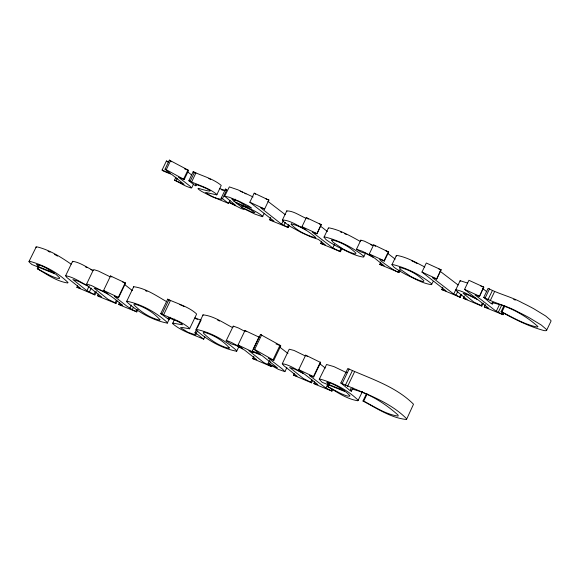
<?xml version="1.0" encoding="UTF-8"?>
<svg xmlns="http://www.w3.org/2000/svg" width="580" height="580" viewBox="0 0 580 580"><rect width="100%" height="100%" fill="white"/><g stroke="black" fill="none" stroke-linecap="round" stroke-linejoin="round"><path stroke-width="0.87" d="M406.5 419.5L406.573 418.709C388.709 400.802 363.312 393.117 340.837 382.988L347.782 368.503C370.25 378.631 395.654 386.309 413.511 404.224L406.5 419.5C390.905 417.948 376.724 408.269 362.993 401.005L366.458 393.762M289.246 225.221L288.166 227.49L281.597 224.206L260.289 207.459L264.574 208.981L249.842 202.239L254.192 193.162L268.895 200.129L265.974 198.838M461.731 294.314L460.281 297.344L453.72 294.053L432.412 277.646L436.667 279.06L441.047 269.751L426.307 263.008L421.957 272.085L446.078 290.942L441.735 289.572L442.823 287.303M436.667 279.06L441.047 269.751M167.301 323.125L167.374 322.545C156.281 312.388 141.506 304.21 126.781 301.201L126.6 301.723C137.656 311.888 152.598 320.298 167.301 323.125L170.005 317.492M236.647 351.262L236.72 350.69C225.627 340.525 210.852 332.347 196.12 329.346L195.946 329.861C207.002 340.025 221.937 348.435 236.647 351.262L238.96 346.434M269.562 360.397L268.018 363.617L278.494 369.424L284.918 371.657L282.416 369.054L268.293 358.114L273.811 360.354L280.756 345.868L279.995 345.281L260.442 334.493L253.504 348.979L260.406 354.322L252.256 351.016L259.195 336.531M133.545 287.238L133.719 286.716C145.739 288.253 156.491 295.844 166.873 301.796M202.884 315.375L203.065 314.853C213.585 315.926 222.981 322.603 232.232 327.417M216.761 194.873L216.905 194.496C208.778 187.717 198.215 185.23 188.841 180.75L193.183 171.673C202.558 176.153 213.128 178.633 221.256 185.419L216.761 194.873L205.624 192.415C210.221 195.873 216.094 198.875 221.821 199.274L221.168 198.171L225.518 189.094L226.831 189.624L222.481 198.701L228.542 203.392L229.992 200.368M38.432 266.278L37.279 268.692L49.735 275.326A10.708 1.232 25.6 0 0 57.369 278.284L59.515 278.414L59.725 277.965L55.948 274.267L31.842 264.487L29.283 262.153L29 261.5L36.33 246.71C49.01 249.603 60.567 256.795 71.159 264.19M38.468 266.684L36.467 264.4C43.123 265.524 48.974 269.714 54.614 273.238L38.468 266.684L39.244 265.075M37.997 268.815L38.773 267.206M77.626 285.664L76.857 287.274L80.403 288.26L66.903 277.552L65.627 275.783L72.565 261.297C80.055 262.377 86.616 267.293 93.351 270.541M65.627 275.783C73.385 276.943 80.163 282.076 87.152 285.433L86.42 284.432L93.358 269.939L93.924 269.656L98.419 271.056L110.243 276.856M96.44 291.675L94.895 294.894L86.891 290.718L89.204 285.889M89.313 292.132L91.241 288.108M94.069 294.256L95.229 291.841M117.145 301.042L115.993 303.456L98.361 296.3L97.534 295.662L98.303 294.053M86.42 284.432L86.986 284.142L91.473 285.541L108.054 293.915L103.581 290.457L110.526 275.971L125.244 282.888L125.497 283.294L118.552 297.779L114.383 296.068L114.586 296.532L126.744 306.073L132.298 309.655L136.778 311.895L137.938 309.481M175.994 177.118L174.544 180.141L184.092 184.36L171.883 174.529L163.364 171.071L162.066 170.071L166.416 160.993L168.737 161.936M162.066 170.071L170.585 173.529L165.01 169.215L169.36 160.131L187.963 169.991L188.573 170.462L184.222 179.539L178.451 177.197L189.863 186.035L191.451 187.963A8.649 0.993 25.6 0 1 184.491 185.44L174.544 180.141M184.222 179.539L166.243 169.715L170.593 160.638M115.993 303.456L115.166 302.818L116.319 300.404M118.552 297.779L118.298 297.373L125.244 282.888M176.095 180.772L177.183 178.502M136.778 311.895L119.531 304.892L118.704 304.254L119.48 302.644M183.613 179.068L187.963 169.991M126.781 301.201L133.719 286.716M190.153 181.286L194.503 172.209M129.862 308.306L131.406 305.087M191.56 182.069L195.91 172.992M132.298 309.655L133.451 307.24M191.741 187.789L193.553 184.012M188.841 180.75L194.619 185.223L195.931 185.76L196.656 184.244M135.959 311.257L136.728 309.647M170.31 317.282L169.15 319.703L160.74 313.649L167.685 299.164C177.328 303.731 188.137 306.443 196.323 313.693L196.518 314.317L189.573 328.809L182.229 327.482L180.503 327.671L187.985 332.325L195.714 334.95L196.214 334.406L194.945 332.855L196.489 329.636M189.573 328.809L189.385 328.186C181.562 321.219 171.238 318.507 161.994 314.164L168.94 299.671M163.509 315.034L170.447 300.549M264.299 213.368L262.406 216.724L254.903 214.085L242.955 208.249L243.912 209.423L241.432 208.655L230.137 203.043L229.1 202.239L235.792 205.436L224.641 196.221L229.354 186.898L237.858 189.805L253.054 196.975M204.863 336.755L203.703 339.169C193.191 334.529 181.62 331.332 172.717 323.712L174.507 319.051M262.849 216.391C254.475 209.547 243.607 206.487 234.161 201.434L235.248 199.165M241.751 207.314L235.292 202.311L250.828 209.822L254.917 212.65L251.568 211.983L241.751 207.314L242.839 205.044M196.12 329.346L203.065 314.853M197.265 328.026L201.122 319.979M203.703 339.169L196.207 333.362L197.36 330.948M264.545 209.213L268.924 199.904M288.166 227.49L270.287 220.24L269.62 219.726L270.708 217.457M321.719 241.135L320.631 243.404L325.315 244.927L318.398 239.402L311.214 237.039L301.042 232.42L290.326 226.497L283.373 221.509L282.438 219.958L286.781 210.881C293.451 210.924 299.555 215.47 305.558 218.065M281.597 224.206L283.41 220.422M253.902 356.236L252.742 358.65L256.672 359.709L244.688 350.168L236.111 345.375L230.818 343.759L226.156 340.786L233.298 326.076L238.583 328.041L244.695 331.289M283.83 225.402L285.28 222.372M287.499 226.976L288.586 224.707M226.156 340.786L227.331 340.743L231.637 342.533L242.766 348.674L238.039 345.02L244.985 330.535L259.695 337.451M282.438 219.958C290.863 220.422 298.454 226.2 305.95 229.767L301.984 226.693L306.334 217.616L321.298 224.685L316.955 233.769L312.243 232.087L332.782 247.95L340.431 251.691L341.881 248.668M273.811 360.354L254.678 349.457L261.623 334.972M316.955 233.769L321.189 224.424M365.704 253.018L363.421 257.099C354.315 255.773 346.108 250.741 337.864 246.877A28.413 3.262 25.6 0 1 326.069 239.634L324.017 237.162L328.367 228.085L328.933 227.838C340.177 229.992 350.414 236.002 360.361 241.461M252.256 351.016L253.859 352.263L262.008 355.569L277.407 367.851L269.504 364.218L270.657 361.804M273.057 359.774L279.995 345.281M332.782 247.95L334.595 244.173M294.263 373.578L293.487 375.188L297.069 376.188L283.663 365.538L282.286 363.711L289.231 349.225L293.988 350.421L305.152 355.873M339.742 251.162L341.192 248.138M284.918 371.657L286.846 367.633M282.286 363.711C289.804 364.769 296.394 369.859 303.188 373.099L298.736 369.656L305.682 355.163L320.646 362.493L313.707 376.978L309.531 375.267L309.778 375.782L325.938 388.049L331.934 391.094L332.71 389.485M380.792 262.131L379.704 264.4L384.156 265.77L374.651 258.136L366.524 253.779L360.644 251.821L356.475 249.255L360.818 240.178L364.233 241.084L373.469 245.623M356.475 249.255L362.514 251.321L373.092 256.933L369.279 253.975L373.629 244.898L375.296 245.579L388.673 252.017L384.322 261.094C369.511 253.518 395.19 271.984 399.047 272.491L400.135 270.222M312.721 380.408L311.562 382.822L310.742 382.184L311.895 379.77M313.707 376.978L313.454 376.572L320.392 362.079M331.934 391.094L314.686 384.09L313.86 383.452L314.635 381.843M328.671 384.061L327.512 386.476L339.974 393.11A10.708 1.232 25.6 0 0 347.608 396.067L349.755 396.198L349.957 395.748L346.188 392.051L322.081 382.271L319.239 379.284L326.569 364.486L333.877 366.596L346.905 372.802M384.322 261.094L384.054 260.739L388.404 251.662M325.938 388.049L327.867 384.025M328.708 384.467L326.707 382.184C333.362 383.308 339.213 387.498 344.853 391.022L328.708 384.467L329.483 382.858M328.236 386.599L329.005 384.989M331.107 390.449L331.883 388.839M433.26 281.344L431.346 284.664C422.24 283.337 414.033 278.306 405.79 274.442A28.413 3.262 25.6 0 1 393.987 267.199L391.942 264.726L396.292 255.649L396.858 255.403C406.819 257.172 415.875 262.443 424.792 267.01M342.171 383.532L349.117 369.039M398.38 271.976L399.468 269.707M345.303 385.432L352.241 370.946M347.529 386.498L354.467 372.005M340.837 382.988L350.233 390.695L351.407 391.174L352.952 387.955M327.512 386.476C337.016 392.131 346.789 399.062 357.904 400.78L362.507 391.486M362.993 401.005L363.711 401.128L367.183 393.885M453.72 294.053L460.143 280.676L467.661 283.105M455.952 295.249L457.758 291.464M459.614 296.822L460.701 294.553M464.326 296.025L463.239 298.294L467.132 299.519L457.011 291.414L455.793 289.754C463.384 291.095 470.068 295.742 476.97 298.983L464.558 289.376L468.908 280.299L483.727 287.071L479.464 296.431L475.042 294.945L496.262 311.308L503.085 314.708L503.802 313.2M479.464 296.431L483.727 287.071M493.022 302.506L492.297 304.014L491.064 303.514L483.763 297.41L488.113 288.332C499.075 294.132 511.473 296.808 522.391 302.876A31.487 3.618 25.6 0 1 533.774 308.748L545.707 316.006L550.768 320.341A33.089 3.806 25.6 0 1 551 321.161L546.65 330.238M483.271 303.057L481.821 306.08L481.153 305.566L482.241 303.296M503.991 305.682L501.091 311.736C514.736 319.341 528.887 326.46 544.011 330.571A33.089 3.806 25.6 0 0 546.418 329.418L541.358 325.083L529.431 317.825A31.487 3.618 25.6 0 0 518.041 311.953C507.609 306.037 495.632 303.615 485.155 297.975L489.505 288.898M503.085 314.708L485.003 307.378L484.336 306.856L485.424 304.587M488.019 299.642L492.369 290.565M490.238 300.679L494.588 291.602M496.262 311.308L499.525 304.5M498.242 312.373L501.867 304.805M501.091 311.736L501.954 311.946L504.854 305.899M502.418 314.193L503.143 312.685M29 261.5L29.384 261.196C43.449 265.024 57.652 272.281 68.027 282.554L67.671 282.996C56.55 281.278 46.777 274.347 37.279 268.692M319.239 379.284L319.623 378.979C333.688 382.807 347.891 390.064 358.266 400.338M224.641 196.221L229.281 197.236L239.468 201.419L248.704 206.052L251.618 208.075L246.645 206.27L238.242 201.274L231.739 198.925L234.161 201.434M324.017 237.162L324.582 236.915C338.655 240.352 352.473 247.181 363.769 256.237L363.892 256.802M391.942 264.726L392.508 264.48C406.58 267.916 420.391 274.746 431.687 283.801L431.81 284.367M172.579 323.075L182.482 324.793L181.504 323.582L177.98 321.458L168.28 317.659L167.968 318.181L169.15 319.703M225.17 190.392L219.436 188.551M200.687 320.109L194.923 317.84M118.704 304.254L122.663 305.406C114.195 298.381 105.031 290.667 94.105 288.137L108.032 299.316L115.166 302.818M313.86 383.452L317.833 384.591L304.536 374.143L294.981 369.235L289.659 367.488L303.492 378.595L310.742 382.184M269.62 219.726L273.956 221.096L249.842 202.239M340.424 231.899L341.743 232.406M221.299 189.696L223.365 190.501M97.534 295.662L101.572 296.844L88.029 286.215L78.351 281.286L72.884 279.553L86.891 290.718M484.336 306.856L488.81 308.306L478.101 299.86L468.669 295.184L463.101 293.241L473.954 302.122L481.153 305.566M184.447 168.787L187.746 170.129M421.957 272.085L436.697 278.828M464.558 289.376L479.377 296.155M483.763 297.41L485.155 297.975M165.01 169.215L166.243 169.715M301.984 226.693L316.839 233.501M369.279 253.975L384.054 260.739M221.168 198.171L222.481 198.701M228.542 203.392L211.468 196.431L201.956 191.574A12.796 1.472 25.6 0 1 198.005 188.674L198.237 188.297C221.604 195.213 205.117 187.347 196.105 184.469L195.373 184.686L195.931 185.76M399.047 272.491L379.704 264.4M460.281 297.344L441.735 289.572M481.821 306.08L463.239 298.294M340.431 251.691L320.631 243.404M276.022 343.947L280.756 345.868M253.504 348.979L254.678 349.457M103.581 290.457L118.298 297.373M160.74 313.649L161.994 314.164M238.039 345.02L252.757 351.937L253.199 352.423L248.856 350.654L263.639 362.457L271.425 366.538L252.742 358.65M298.736 369.656L313.454 376.572M194.945 332.855L196.207 333.362M268.018 363.617L269.504 364.218M94.895 294.894L76.857 287.274M311.562 382.822L293.487 375.188M240.185 191.161L242.592 192.198M179.771 304.565L181.736 305.421M145.486 290.703L146.957 291.349M385.606 250.669L388.673 252.017M195.069 318.348L197.41 319.377M480.813 286.02L483.814 287.346M438.821 269.011L441.017 269.983M319.283 223.8L321.298 224.685M48.067 251.242L50.09 252.14M122.597 281.989L125.497 283.294M513.706 299.374L515.294 300.121M411.93 260.942L413.852 261.841M344.643 233.675L346.564 234.574M85.296 266.8L87.159 267.685M370.874 244.702L372.795 245.615M208.822 178.531L210.692 179.43M217.674 320.117L219.61 321.052M182.395 305.711L184.295 306.653M414.49 262.138L417.223 263.545M90.9 269.562L92.938 270.642M501.954 311.946C513.242 317.84 524.654 324.43 537.211 327.084L537.95 326.569C525.321 315.215 508.667 306.044 492 302.68L492.297 304.014M244.796 193.263L246 193.923M363.711 401.128C374.665 406.826 385.678 414.316 398.061 416.099L398.141 415.12C384.75 403.129 368.126 392.66 350.465 388.716L350.508 389.992L351.407 391.174M54.527 254.381L57.522 256.113M458.07 284.976L440.01 271.186M285.287 214.658L267.895 201.332M395.176 259.115L387.926 253.554M482.669 288.514L486.852 291.755M373.629 244.898L375.536 246.377M320.464 226.12L327.439 231.521M306.334 217.616L308.313 219.153M254.192 193.162L255.599 194.249M193.183 171.673L195.112 173.166M187.789 171.984L191.356 174.747M169.36 160.131L171.448 161.755M166.416 160.993L167.707 161.994M325.293 368.039L319.805 363.762M305.682 355.163L307.589 356.642M280.176 347.456L287.941 353.466M260.442 334.493L261.819 335.559M244.985 330.535L246.333 331.579M167.685 299.164L169.113 300.273M132.349 290.551L124.279 284.265M110.526 275.971L111.802 276.957M233.102 326.301L233.704 326.895M360.818 240.178L361.231 240.627M225.518 189.094L226.171 190.196M35.938 247.015L36.221 247.667M72.565 261.297L72.761 261.993M460.143 280.676L460.252 281.271M286.781 210.881L286.875 211.468M396.292 255.649L396.35 256.186M328.367 228.085L328.425 228.621M159.942 319.703L159.768 320.167C149.974 318.029 140.831 311.844 133.857 304.746L134.335 303.942C143.949 306.689 153.381 312.2 159.942 319.703M229.288 347.848L229.107 348.312C219.312 346.173 210.177 339.989 203.203 332.891L203.674 332.079C213.288 334.834 222.72 340.337 229.288 347.848M331.97 239.931L331.557 240.287L333.021 242.194L342.497 248.704A9.49 1.087 25.6 0 0 350.349 252.438L354.351 253.815L355.475 253.96L355.989 253.213C349.559 246.746 340.851 241.99 331.97 239.931M399.888 267.496L399.475 267.851L400.947 269.758L410.423 276.269A9.49 1.087 25.6 0 0 418.274 280.002L422.276 281.38L423.4 281.525L423.908 280.778C417.484 274.311 408.777 269.555 399.888 267.496M291.472 223.923L291.022 224.17C297.366 231.036 306.813 235.451 315.774 237.858L315.723 237.466C308.763 231.311 300.563 226.127 291.472 223.923"/></g></svg>
